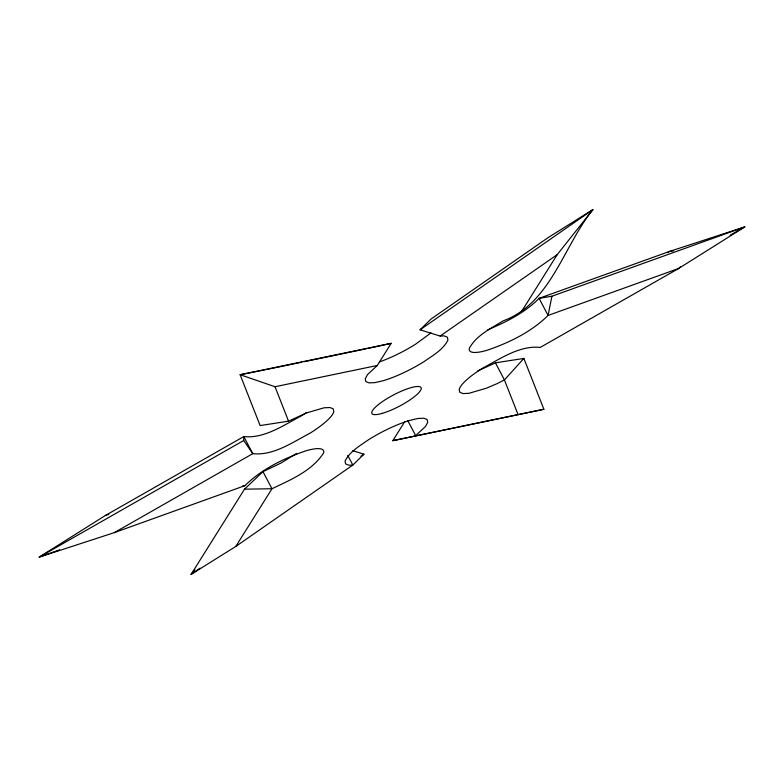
<?xml version="1.0" encoding="UTF-8"?>
<svg xmlns="http://www.w3.org/2000/svg" width="784" height="784" viewBox="0 0 784 784"><rect width="100%" height="100%" fill="white"/><g stroke="black" fill="none" stroke-linecap="round" stroke-linejoin="round"><path stroke-width="1.18" d="M487.766 329.848C506.209 321.989 524.868 312.767 539.088 298.332L669.693 251.37L744.8 226.87L678.679 268.471L548.085 315.442C531.258 332.014 509.267 342.677 487.119 350.262A46.511 10.623 -27.7 0 1 469.332 348.243C476.486 335.199 491.019 328.447 503.171 320.852C550.956 303.388 563.49 245.843 592.92 209.593L548.212 237.552L431.161 318.951L420.038 329.819L440.147 336.052L444.058 335.875L447.39 337.198L447.938 340.031C443.146 349.811 432.954 355.319 424.399 361.404A46.511 10.623 -27.7 0 1 383.072 380.75L375.036 382.612L369.156 382.886L365.824 381.563L365.275 378.721L367.539 374.566L377.3 365.471L391.187 343.323L240.12 374.723L260.131 425.585L288.561 421.165L306.348 412.982L324.017 407.807L329.897 407.523L333.229 408.856L333.778 411.688A46.511 10.623 -27.7 0 1 310.239 433.062C292.638 442.254 273.312 455.935 252.771 453.662L243.697 440.5L243.785 436.561C264.316 438.834 283.651 425.153 301.242 415.961A46.511 10.623 -27.7 0 0 306.485 412.531M551.916 296.234L548.085 315.442L539.088 298.332L551.916 296.234L744.8 226.87L730.129 235.239M296.646 453.397L280.829 463.148L262.973 471.635L244.51 489.177L191.08 574.407L235.788 546.448L352.839 465.049L363.962 454.181L352.79 450.722M235.788 546.448L271.96 488.746C290.629 479.788 312.14 470.9 323.665 452.858A46.511 10.623 -27.7 0 0 305.868 450.839C283.72 458.424 261.729 469.087 244.912 485.668L114.307 532.63L39.2 557.13L105.321 515.529L243.785 436.561L252.771 453.662L114.307 532.63M477.652 371.018L495.439 362.835L523.869 358.415L543.88 409.277L392.813 440.677L404.809 421.547M521.027 312.365L557.199 254.653L592.92 209.593L420.038 329.819M194.873 569.615L191.08 574.407L200.047 568.175M523.869 358.415L504.426 379.936L497.232 383.572L486.648 388.119L468.979 393.303L463.089 393.578L459.767 392.255L459.218 389.413A46.511 10.623 -27.7 0 1 482.758 368.039C500.349 358.847 519.684 345.166 540.215 347.439L678.679 268.471L680.394 266.736M430.945 332.926L415.412 344.303A46.511 10.623 -27.7 0 1 379.28 361.973M440.147 336.052L557.199 254.653M360.963 456.268L363.962 454.181M243.697 440.5L39.2 557.13L59.584 549.8M667.596 252.566L669.693 251.37L673.28 251.017M105.321 515.529L108.76 514.294M368.313 348.37L391.187 343.323M392.813 440.677L543.88 409.277M266.031 369.627L301.713 362.208M304.084 361.718L365.932 348.86M264.855 369.862L240.12 374.723L275.017 386.728L377.3 365.471M242.579 486.051L244.912 485.668M244.51 489.177L271.96 488.746L262.973 471.635M495.439 362.835L504.426 379.936L517.969 414.373M407.817 420.665L415.687 435.63L425.447 426.535L427.711 422.38L427.162 419.538L423.84 418.215L417.95 418.489L409.924 420.351A46.511 10.623 -27.7 0 0 368.588 439.697C360.032 445.782 349.85 451.29 345.048 461.07L345.597 463.903L348.929 465.235L352.839 465.049L347.782 455.426M275.017 386.728L288.561 421.165M382.435 413.315A27.783 6.35 -27.7 0 0 421.184 388.991A27.783 6.35 -27.7 0 0 385.865 399.34A27.783 6.35 -27.7 0 0 382.435 413.315"/></g></svg>
